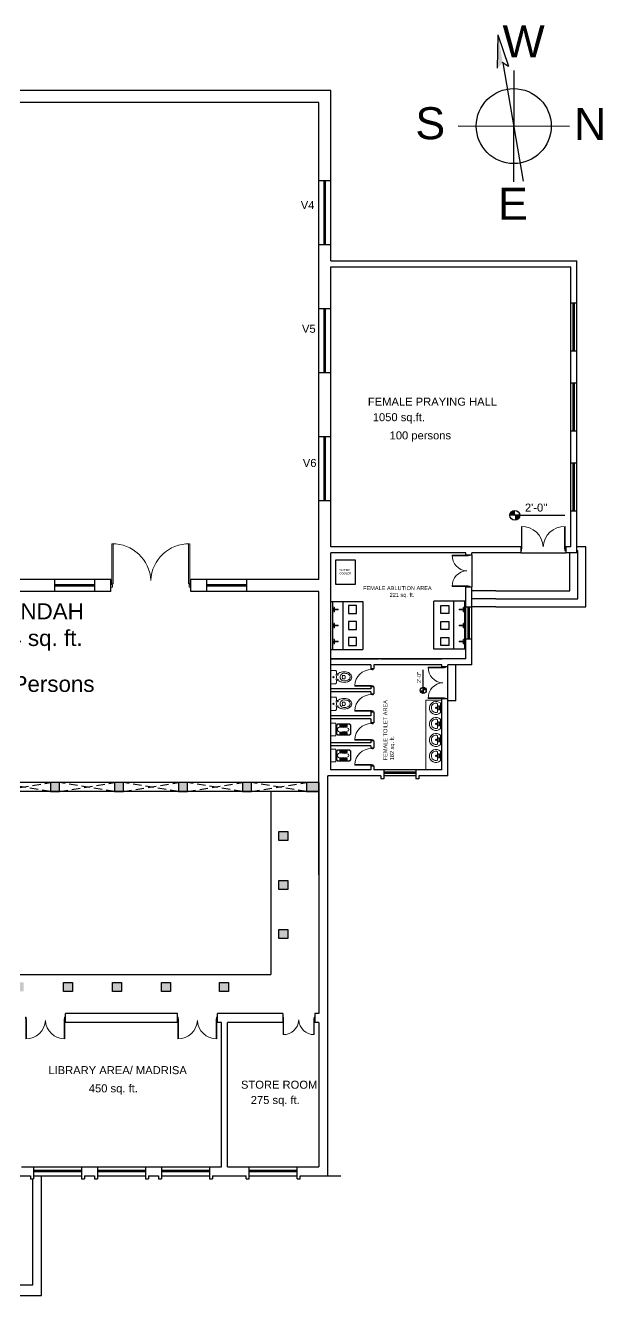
# Model space of a CAD drawing. Header units: inches. Extents: x -6210 to 141093, y -2740 to 21225.
# Drawn here: x 89063 to 89929, y 5841 to 7746 of the extents above; entities that cross this region are included whole.
import ezdxf

# ---------------------------------------------------------------- set-up
doc = ezdxf.new("R2010")
doc.units = ezdxf.units.IN
doc.header["$LTSCALE"] = 100
doc.header["$MEASUREMENT"] = 0
doc.linetypes.add('HIDDEN2', pattern=[0.1875, 0.125, -0.0625])
doc.linetypes.add('PHANTOM2', pattern=[1.25, 0.625, -0.125, 0.125, -0.125, 0.125, -0.125])
for name, color, linetype in [('1text', 6, 'Continuous'), ('A-REFR-SECT', 2, 'PHANTOM2'), ('arches', 83, 'Continuous'), ('column', 2, 'Continuous'), ('pavement', 31, 'Continuous'), ('steps', 9, 'Continuous'), ('walls', 1, 'Continuous'), ('windows', 150, 'Continuous')]:
    doc.layers.add(name, color=color, linetype=linetype)
for name, color, linetype, lineweight in [('DODTED', 2, 'HIDDEN2', 5), ('DOOR', 11, 'Continuous', 5), ('FURNITUR', 253, 'Continuous', 18), ('H', 8, 'Continuous', 5)]:
    doc.layers.add(name, color=color, linetype=linetype, lineweight=lineweight)
doc.styles.get("Standard").update_dxf_attribs({"font": 'arial.ttf', "height": 4})

# ---------------------------------------------------------------- blocks, each defined once
blk = doc.blocks.new('FDSADDFAEREWRWER')
at = {"layer": 'FURNITUR'}
for p, q in [((38131, -26483.3), (38131, -26479.5)), ((38131.1, -26479.3), (38132, -26478)), ((38139.5, -26477.9), (38132.4, -26477.9)), ((38139.7, -26497.4), (38139.7, -26478.1)), ((38122.8, -26485.2), (38118.7, -26485.2)), ((38122.8, -26490.3), (38118.7, -26490.3)), ((38129.7, -26484.3), (38128.3, -26484.3)), ((38129.7, -26491.2), (38128.3, -26491.2)), ((38129, -26485), (38129, -26483.6)), ((38129, -26491.9), (38129, -26490.5)), ((38131, -26487.7), (38131.5, -26483.7)), ((38131, -26487.7), (38131.5, -26491.7)), ((38131, -26495.9), (38131, -26492.1)), ((38131.4, -26483.6), (38131.1, -26483.4)), ((38131.3, -26491.9), (38131.1, -26492)), ((38131.1, -26496.2), (38132, -26497.4)), ((38139.5, -26497.6), (38132.4, -26497.6))]:
    blk.add_line(p, q, dxfattribs=at)
at = {"layer": 'FURNITUR', "extrusion": (0, 0, -1)}
for centre, major_axis, start_param, end_param in [((38118.4, -26491.9), (-8.51, 8.51), 0.175324, 0.503558), ((38119.6, -26496), (-11.5, 11.5), 0.503558, 0.785398), ((38119.6, -26496), (-11.5, -11.5), 2.356194, 2.638034), ((38120.8, -26491.9), (-8.51, 8.51), 1.067238, 1.389176), ((38131.5, -26479.5), (-0.314, 0.314), -0.785398, -0.165149), ((38132.4, -26478.3), (-0.314, -0.314), 1.405648, 2.356194), ((38139.5, -26478.1), (-0.157, -0.157), 2.356194, 3.926991), ((38113.9, -26487.7), (-4.02, 4.02), -0.785398, -0.250471), ((38113.9, -26487.7), (-4.02, -4.02), 0.250471, 0.785398), ((38116.6, -26489.4), (-6.28, 6.28), -0.250471, 0.175324), ((38116.6, -26486.1), (-6.28, 6.28), 4.537065, 4.96286), ((38113.9, -26487.7), (-2.45, -2.45), 0.785398, 1.320326), ((38113.9, -26487.7), (-2.45, 2.45), -1.320326, -0.785398), ((38116.6, -26489.4), (-4.71, 4.71), -0.250471, 0.175324), ((38116.6, -26486.1), (-4.71, 4.71), 4.537065, 4.96286), ((38118.4, -26483.5), (-8.51, 8.51), 4.208831, 4.537065), ((38118.4, -26491.9), (-6.94, -6.94), 1.74612, 2.074355), ((38118.4, -26483.5), (-6.94, -6.94), 5.779627, 6.107861), ((38119.6, -26479.4), (-11.5, -11.5), 5.497787, 5.779627), ((38119.6, -26496), (-9.95, -9.95), 2.074355, 2.310238), ((38119.6, -26479.4), (-9.95, 9.95), 3.972947, 4.208831), ((38123.2, -26487.7), (-3.69, -3.69), 0.295539, 1.275258), ((38118.7, -26485.4), (-0.125, -0.125), 1.275258, 2.356194), ((38118.7, -26490.1), (-0.125, 0.125), 3.926991, 5.007928), ((38119.9, -26487.7), (-4.12, 4.12), 0.626699, 4.08569), ((38119.6, -26479.4), (-11.5, 11.5), 3.645151, 3.926991), ((38114.8, -26487.7), (-5.34, -5.34), 3.582609, 4.271372), ((38120.8, -26483.5), (-8.51, -8.51), 4.894009, 5.215947), ((38131.1, -26476), (-4.89, -4.89), 5.503466, 6.019803), ((38131.1, -26499.4), (-4.89, 4.89), 0.263382, 0.779719), ((38129, -26484.3), (-0.275, 0.275), 3.926991, 7.068583), ((38129, -26491.2), (-0.275, 0.275), 3.926991, 7.068583), ((38129, -26484.3), (-0.275, 0.275), 0.785398, 3.926991), ((38129, -26491.2), (-0.275, 0.275), 0.785398, 3.926991), ((38131.2, -26483.3), (-0.125, 0.125), 4.434999, 5.497787), ((38131.2, -26492.1), (-0.125, 0.125), -0.785398, 0.415559), ((38131.5, -26495.9), (-0.314, 0.314), -1.405648, -0.785398), ((38131.3, -26491.7), (-0.125, -0.125), 3.819301, 5.127948), ((38131.3, -26483.7), (-0.125, -0.125), 2.864203, 4.034681), ((38132.4, -26497.2), (-0.314, 0.314), 3.926991, 4.877538), ((38135.7, -26487.7), (-0.627, 0.627), -0.785398, 2.356194), ((38135.7, -26487.7), (-0.627, -0.627), 3.926991, 7.068583), ((38139.5, -26497.4), (-0.157, -0.157), 3.926991, 5.497787)]:
    blk.add_ellipse(centre, major_axis=major_axis, ratio=1, start_param=start_param, end_param=end_param, dxfattribs=at)
blk = doc.blocks.new('A$C0F316CBE')
at = {"linetype": 'Continuous'}
for p, q in [((0, 16), (1.9, 17.9)), ((0, 16), (0, 2.8)), ((0, 2.8), (1.9, 0.9)), ((0.4, 15.8), (2, 17.5)), ((0.4, 15.8), (0.4, 3)), ((0.4, 3), (2, 1.3)), ((1.9, 17.9), (19.4, 17.9)), ((1.9, 0.9), (19.4, 0.9)), ((2, 17.5), (5.2, 17.5)), ((2, 1.3), (5.2, 1.3)), ((5.2, 17.9), (5.2, 14)), ((5.2, 14), (16.1, 14)), ((16.1, 13.2), (5.2, 11.8)), ((16.1, 5.6), (5.2, 7)), ((5.2, 4.8), (16.1, 4.8)), ((5.2, 4.8), (5.2, 0.9)), ((5.7, 14), (5.7, 17.1)), ((5.7, 4.8), (5.7, 1.7)), ((6.2, 14), (6.2, 17.1)), ((6.2, 4.8), (6.2, 1.7)), ((6.7, 14), (6.7, 17.1)), ((6.7, 4.8), (6.7, 1.7)), ((7.2, 14), (7.2, 17.1)), ((7.2, 4.8), (7.2, 1.7)), ((7.8, 14), (7.8, 17.1)), ((7.8, 4.8), (7.8, 1.7)), ((8.3, 14), (8.3, 17.1)), ((8.3, 4.8), (8.3, 1.7)), ((8.8, 14), (8.8, 17.1)), ((8.8, 4.8), (8.8, 1.7)), ((9.3, 14), (9.3, 17.1)), ((9.3, 4.8), (9.3, 1.7)), ((9.8, 14), (9.8, 17.1)), ((9.8, 4.8), (9.8, 1.7)), ((10.4, 14), (10.4, 17.1)), ((10.4, 4.8), (10.4, 1.7)), ((10.9, 14), (10.9, 17.1)), ((10.9, 4.8), (10.9, 1.7)), ((11.4, 14), (11.4, 17.1)), ((11.4, 4.8), (11.4, 1.7)), ((11.9, 14), (11.9, 17.1)), ((11.9, 4.8), (11.9, 1.7)), ((12.4, 14), (12.4, 17.1)), ((12.4, 4.8), (12.4, 1.7)), ((13, 14), (13, 17.1)), ((13, 4.8), (13, 1.7)), ((13.5, 14), (13.5, 17.1)), ((13.5, 4.8), (13.5, 1.7)), ((14, 14), (14, 17.1)), ((14, 4.8), (14, 1.7)), ((14.5, 14), (14.5, 17.1)), ((14.5, 4.8), (14.5, 1.7)), ((15, 14), (15, 17.1)), ((15, 4.8), (15, 1.7)), ((15.5, 14), (15.5, 17.1)), ((15.5, 4.8), (15.5, 1.7)), ((16.1, 17.9), (16.1, 14)), ((16.1, 17.5), (19.2, 17.5)), ((16.1, 4.8), (16.1, 0.9)), ((16.1, 1.3), (19.2, 1.3)), ((20.9, 15.8), (19.2, 17.5)), ((20.9, 3), (19.2, 1.3)), ((21.2, 16), (19.4, 17.9)), ((21.2, 2.8), (19.4, 0.9)), ((20.9, 15.8), (20.9, 3)), ((21.2, 16), (21.2, 2.8)), ((22.4, 9.4), (22.4, 18.8)), ((22.4, 18.8), (29.9, 18.8)), ((22.4, 9.4), (22.4, 0)), ((22.4, 0), (29.9, 0)), ((29.9, 18.8), (29.9, 0))]:
    blk.add_line(p, q, dxfattribs=at)
for centre, radius, start, end in [((5.2, 9.4), 2.44, 90, 270), ((16.1, 9.4), 3.76, 256.2366, 103.7634)]:
    blk.add_arc(centre, radius, start, end, dxfattribs=at)
blk = doc.blocks.new('A$C47FC17B3')
for p, q in [((0, 8.3), (0, 6.2)), ((0, 8.3), (6.6, 8.3)), ((0.4, 5.8), (1.6, 5.8)), ((2, 8.3), (2, 6.2)), ((2.9, 4.8), (2.9, 0.5)), ((3.8, 4.8), (3.8, 0.5)), ((4.6, 8.3), (4.6, 6.2)), ((6.2, 5.8), (5, 5.8)), ((6.6, 8.3), (6.6, 6.2))]:
    blk.add_line(p, q)
blk.add_lwpolyline([(2.3, 8.3), (4.4, 8.3), (4.4, 8.1), (2.3, 8.1)], close=True)
for centre, radius, start, end in [((0.4, 6.2), 0.386, 180, 270), ((1.6, 6.2), 0.386, 270, 0), ((-54.7, 1.9), 57.6, 2.8972, 6.1915), ((3.3, 0.5), 0.462, 180, 0), ((61.3, 1.9), 57.6, 173.8085, 177.1028), ((5, 6.2), 0.386, 180, 270), ((6.2, 6.2), 0.386, 270, 0)]:
    blk.add_arc(centre, radius, start, end)
blk = doc.blocks.new('A$C4A15109F')
at = {"layer": 'H'}
blk.add_blockref('A$C47FC17B3', (-3.3, 18.7), dxfattribs=at)
blk = doc.blocks.new('D')
at = {"layer": 'DOOR'}
for p, q in [((73476.8, 10997.4), (73476.8, 10955.3)), ((73478, 10955.3), (73478, 10997.4)), ((73557.4, 10955.3), (73557.4, 10997.4)), ((73558.5, 10997.4), (73558.5, 10955.3)), ((73475.7, 10955.4), (73476.8, 10955.4)), ((73475.7, 10952), (73475.7, 10955.4)), ((73477.4, 10952), (73475.7, 10952)), ((73476.8, 10955.4), (73476.8, 10954.2)), ((73476.8, 10955.3), (73478, 10955.3)), ((73476.8, 10954.2), (73477.4, 10954.2)), ((73477.4, 10954.2), (73477.4, 10952)), ((73558.5, 10955.3), (73557.4, 10955.3)), ((73557.9, 10954.2), (73557.9, 10952)), ((73558.5, 10954.2), (73557.9, 10954.2)), ((73557.9, 10952), (73559.7, 10952)), ((73559.7, 10955.4), (73558.5, 10955.4)), ((73558.5, 10955.4), (73558.5, 10954.2)), ((73559.7, 10952), (73559.7, 10955.4))]:
    blk.add_line(p, q, dxfattribs=at)
for centre, start, end in [((73477.4, 10957.1), 2.7057, 90.8209), ((73557.9, 10957.1), 89.1791, 177.2943)]:
    blk.add_arc(centre, 40.3, start, end, dxfattribs=at)
blk = doc.blocks.new('D1')
for points in [[(1.5, 40.9), (1.5, 1.9), (3, 1.9), (3, 40.9)], [(1.5, 0.4), (2.2, 0.4), (2.2, -1.9), (0, -1.9), (0, 1.9), (1.5, 1.9)], [(42, 1.9), (42, -1.9), (39.8, -1.9), (39.8, 0.4), (40.5, 0.4), (40.5, 1.9)]]:
    blk.add_lwpolyline(points, close=True)
blk.add_arc((1.5, 1.9), 39, 0, 88.1502)
blk = doc.blocks.new('LAV', base_point=(396, 588))
for p, q in [((396.2, 580.6), (396.2, 595.1)), ((397.6, 585), (397.6, 590.7)), ((397.6, 590.7), (399.3, 590.7)), ((399.3, 590.7), (399.3, 585)), ((400.3, 580.9), (400.3, 594)), ((396.2, 580.6), (396.2, 580.6)), ((399.3, 585), (397.6, 585)), ((400.3, 580.9), (400.3, 580.9))]:
    blk.add_line(p, q)
for centre, radius, start, end in [((402.6, 587.4), 10, 6.3511, 130.1512), ((403.4, 588.7), 6.06, 355.5607, 119.9347), ((403, 587.4), 9.62, 225.0409, 4.876), ((402.9, 587.3), 6.63, 247.3713, 10.7334)]:
    blk.add_arc(centre, radius, start, end)
blk = doc.blocks.new('A$C56213ABD')
for points in [[(11.2, 10.1), (8.6, 10.1)], [(9.9, 11.4), (9.9, 8.7)]]:
    blk.add_lwpolyline(points)
for radius in [0.938, 0.75]:
    blk.add_circle((9.9, 10.1), radius)
at = {"rotation": 270}
blk.add_blockref('LAV', (10.1, 16.5), dxfattribs=at)

msp = doc.modelspace()

# ---------------------------------------------------------------- hatches: boundary and pattern name
at = {"layer": '1text'}
h = msp.add_hatch(color=256, dxfattribs=at)
h.dxf.hatch_style = 1
h.paths.add_polyline_path([(89797.47331, 7018.61748, 0.4142135624), (89790.09008, 7011.23424), (89797.47331, 7011.23424)])
h.paths.add_polyline_path([(89804.85655, 7011.23424), (89797.47331, 7011.23424), (89797.47331, 7003.85101, 0.4142135624)])
h = msp.add_hatch(color=256, dxfattribs=at)
h.dxf.hatch_style = 1
h.paths.add_polyline_path([(89655.59565, 6748.7422, 0.4142135624), (89660.12135, 6744.21651), (89660.12135, 6748.7422)])
h.paths.add_polyline_path([(89660.12135, 6753.2679), (89660.12135, 6748.7422), (89664.64705, 6748.7422, 0.4142135624)])
at = {"layer": 'column'}
h = msp.add_hatch(color=256, dxfattribs=at)
h.dxf.hatch_style = 1
h.paths.add_polyline_path([(88250.27095, 6610.58138), (88231.32052, 6610.58138), (88231.32052, 6597.08138), (88250.27095, 6597.08138)])
h.paths.add_polyline_path([(88346.27095, 6610.58138), (88332.78303, 6610.58138), (88332.78303, 6597.08138), (88346.27095, 6597.08138)])
h.paths.add_polyline_path([(88442.27095, 6610.58138), (88428.78303, 6610.58138), (88428.78303, 6597.08138), (88442.27095, 6597.08138)])
h.paths.add_polyline_path([(88538.27095, 6610.58138), (88524.78303, 6610.58138), (88524.78303, 6597.08138), (88538.27095, 6597.08138)])
h.paths.add_polyline_path([(88634.27095, 6610.58138), (88620.78303, 6610.58138), (88620.78303, 6597.08138), (88634.27095, 6597.08138)])
h.paths.add_polyline_path([(88730.27095, 6610.58138), (88716.78303, 6610.58138), (88716.78303, 6597.08138), (88730.27095, 6597.08138)])
h.paths.add_polyline_path([(88826.27095, 6610.58138), (88812.78303, 6610.58138), (88812.78303, 6597.08138), (88826.27095, 6597.08138)])
h.paths.add_polyline_path([(88922.27095, 6610.58138), (88908.78303, 6610.58138), (88908.78303, 6597.08138), (88922.27095, 6597.08138)])
h.paths.add_polyline_path([(89018.27095, 6610.58138), (89004.78303, 6610.58138), (89004.78303, 6597.08138), (89018.27095, 6597.08138)])
h.paths.add_polyline_path([(89114.27095, 6610.58138), (89100.78303, 6610.58138), (89100.78303, 6597.08138), (89114.27095, 6597.08138)])
h.paths.add_polyline_path([(89210.27095, 6610.58138), (89196.78303, 6610.58138), (89196.78303, 6597.08138), (89210.27095, 6597.08138)])
h.paths.add_polyline_path([(89306.27095, 6610.58138), (89292.78303, 6610.58138), (89292.78303, 6597.08138), (89306.27095, 6597.08138)])
h.paths.add_polyline_path([(89402.27095, 6610.58138), (89388.78303, 6610.58138), (89388.78303, 6597.08138), (89402.27095, 6597.08138)])
h.paths.add_polyline_path([(89503.32052, 6610.58138), (89484.78303, 6610.58138), (89484.78303, 6597.08138), (89503.32052, 6597.08138)])
h = msp.add_hatch(color=256, dxfattribs=at)
h.dxf.hatch_style = 1
h.paths.add_polyline_path([(88291.32052, 6537.08138), (88277.8326, 6537.08138), (88277.8326, 6523.58138), (88291.32052, 6523.58138)])
h.paths.add_polyline_path([(88291.32052, 6463.58138), (88277.8326, 6463.58138), (88277.8326, 6450.08138), (88291.32052, 6450.08138)])
h.paths.add_polyline_path([(88291.32052, 6390.08138), (88277.8326, 6390.08138), (88277.8326, 6376.58138), (88291.32052, 6376.58138)])
h.paths.add_polyline_path([(88351.32052, 6310.58138), (88337.8326, 6310.58138), (88337.8326, 6297.08138), (88351.32052, 6297.08138)])
h.paths.add_polyline_path([(88486.29636, 6310.58138), (88472.80844, 6310.58138), (88472.80844, 6297.08138), (88486.29636, 6297.08138)])
h.paths.add_polyline_path([(88559.78427, 6310.58138), (88546.29636, 6310.58138), (88546.29636, 6297.08138), (88559.78427, 6297.08138)])
h.paths.add_polyline_path([(88633.27219, 6310.58138), (88619.78427, 6310.58138), (88619.78427, 6297.08138), (88633.27219, 6297.08138)])
h.paths.add_polyline_path([(88706.76011, 6310.58138), (88693.27219, 6310.58138), (88693.27219, 6297.08138), (88706.76011, 6297.08138)])
h.paths.add_polyline_path([(89060.4329, 6310.58138), (89046.94498, 6310.58138), (89046.94498, 6297.08138), (89060.4329, 6297.08138)])
h.paths.add_polyline_path([(89133.92082, 6310.58138), (89120.4329, 6310.58138), (89120.4329, 6297.08138), (89133.92082, 6297.08138)])
h.paths.add_polyline_path([(89207.40874, 6310.58138), (89193.92082, 6310.58138), (89193.92082, 6297.08138), (89207.40874, 6297.08138)])
h.paths.add_polyline_path([(89280.89666, 6310.58138), (89267.40874, 6310.58138), (89267.40874, 6297.08138), (89280.89666, 6297.08138)])
h.paths.add_polyline_path([(89367.8725, 6310.58138), (89354.38458, 6310.58138), (89354.38458, 6297.08138), (89367.8725, 6297.08138)])
h.paths.add_polyline_path([(89456.80844, 6390.08138), (89443.32052, 6390.08138), (89443.32052, 6376.58138), (89456.80844, 6376.58138)])
h.paths.add_polyline_path([(89456.80844, 6463.58138), (89443.32052, 6463.58138), (89443.32052, 6450.08138), (89456.80844, 6450.08138)])
h.paths.add_polyline_path([(89456.80844, 6537.08138), (89443.32052, 6537.08138), (89443.32052, 6523.58138), (89456.80844, 6523.58138)])

# ---------------------------------------------------------------- linework, layer by layer
at = {"layer": '1text'}
for p, q in [((89804.85655, 7011.23424), (89790.09008, 7011.23424)), ((89797.47331, 7011.23424), (89872.4147, 7011.23424)), ((89660.12135, 6748.7422), (89660.12135, 6779.47044)), ((89660.12135, 6753.2679), (89660.12135, 6744.21651))]:
    msp.add_line(p, q, dxfattribs=at)
for centre, radius in [((89797.47331, 7011.23424), 7.38324), ((89660.12135, 6748.7422), 4.5257)]:
    msp.add_circle(centre, radius, dxfattribs=at)
at = {"layer": 'A-REFR-SECT', "linetype": 'ByBlock'}
for p, q in [((89772.09694, 7732.08301), (89771.14273, 7682.0224)), ((89772.09694, 7732.08301), (89788.20001, 7684.67345)), ((89778.53521, 7690.65819), (89788.20001, 7684.67345)), ((89779.37326, 7690.13924), (89810.16454, 7512.64529)), ((89796.10546, 7678.62483), (89795.64322, 7511.41528)), ((89712.26956, 7595.25118), (89879.47911, 7594.78893))]:
    msp.add_line(p, q, dxfattribs=at)
msp.add_circle((89795.87434, 7595.02005), 56.205, dxfattribs=at)
msp.add_solid([(89779.37326, 7690.13924), (89772.09694, 7732.08301), (89771.14273, 7682.0224)], dxfattribs=at)
at = {"layer": 'arches', "linetype": 'HIDDEN2'}
for p, q in [((89018.27095, 6597.08138), (89100.78303, 6610.58138)), ((89100.78303, 6597.08138), (89018.27095, 6610.58138)), ((89114.27095, 6597.08138), (89196.78303, 6610.58138)), ((89196.78303, 6597.08138), (89114.27095, 6610.58138)), ((89210.27095, 6597.08138), (89292.78303, 6610.58138)), ((89292.78303, 6597.08138), (89210.27095, 6610.58138)), ((89306.27095, 6597.08138), (89388.78303, 6610.58138)), ((89388.78303, 6597.08138), (89306.27095, 6610.58138)), ((89402.27095, 6597.08138), (89484.78303, 6610.58138)), ((89484.78303, 6597.08138), (89402.27095, 6610.58138))]:
    msp.add_line(p, q, dxfattribs=at)
at = {"layer": 'arches'}
msp.add_line((89516.82052, 6020.77789), (89536.60912, 6020.77789), dxfattribs=at)
at = {"layer": 'column'}
for points in [[(89100.78303, 6597.08138), (89114.27095, 6597.08138), (89114.27095, 6610.58138), (89100.78303, 6610.58138)], [(89196.78303, 6597.08138), (89210.27095, 6597.08138), (89210.27095, 6610.58138), (89196.78303, 6610.58138)], [(89292.78303, 6597.08138), (89306.27095, 6597.08138), (89306.27095, 6610.58138), (89292.78303, 6610.58138)], [(89388.78303, 6597.08138), (89402.27095, 6597.08138), (89402.27095, 6610.58138), (89388.78303, 6610.58138)], [(89484.78303, 6597.08138), (89503.32052, 6597.08138), (89503.32052, 6610.58138), (89484.78303, 6610.58138)], [(89456.80844, 6523.58138), (89443.32052, 6523.58138), (89443.32052, 6537.08138), (89456.80844, 6537.08138)], [(89456.80844, 6450.08138), (89443.32052, 6450.08138), (89443.32052, 6463.58138), (89456.80844, 6463.58138)], [(89456.80844, 6376.58138), (89443.32052, 6376.58138), (89443.32052, 6390.08138), (89456.80844, 6390.08138)], [(89133.92082, 6297.08138), (89120.4329, 6297.08138), (89120.4329, 6310.58138), (89133.92082, 6310.58138)], [(89207.40874, 6297.08138), (89193.92082, 6297.08138), (89193.92082, 6310.58138), (89207.40874, 6310.58138)], [(89280.89666, 6297.08138), (89267.40874, 6297.08138), (89267.40874, 6310.58138), (89280.89666, 6310.58138)], [(89367.8725, 6297.08138), (89354.38458, 6297.08138), (89354.38458, 6310.58138), (89367.8725, 6310.58138)]]:
    msp.add_lwpolyline(points, close=True, dxfattribs=at)
at = {"layer": 'FURNITUR'}
for p, q in [((89687.82052, 6733.99963), (89663.82052, 6733.99963)), ((89663.82052, 6733.99963), (89663.82052, 6629.53523)), ((89663.82052, 6629.53523), (89687.82052, 6629.53523))]:
    msp.add_line(p, q, dxfattribs=at)
at = {"layer": 'steps'}
for p, q in [((89806.32052, 6955.03523), (89873.82052, 6955.03523)), ((89879.82052, 6898.03523), (89879.82052, 6955.03523)), ((89903.82052, 6964.03523), (89890.32052, 6964.03523)), ((89891.82052, 6958.03523), (89890.32052, 6958.03523)), ((89891.82052, 6886.03523), (89891.82052, 6958.03523)), ((89903.82052, 6874.03523), (89903.82052, 6964.03523)), ((89732.82052, 6952.03523), (89732.82052, 6904.03523)), ((89768.82052, 6898.03523), (89732.82052, 6898.03523)), ((89768.82052, 6898.03523), (89879.82052, 6898.03523)), ((89768.82052, 6886.03523), (89732.82052, 6886.03523)), ((89768.82052, 6886.03523), (89891.82052, 6886.03523)), ((89768.82052, 6874.03523), (89732.82052, 6874.03523)), ((89768.82052, 6874.03523), (89903.82052, 6874.03523)), ((89696.82052, 6736.03523), (89696.82052, 6784.03523)), ((89708.82052, 6733.03523), (89708.82052, 6787.03523)), ((89708.82052, 6733.03523), (89696.82052, 6733.03523)), ((89087.42863, 5840.92789), (89087.42863, 6020.77789)), ((89074.34863, 5857.27789), (89074.34863, 6016.27789)), ((88695.02863, 5857.27789), (89074.34863, 5857.27789)), ((88681.94863, 5840.92789), (89087.42863, 5840.92789))]:
    msp.add_line(p, q, dxfattribs=at)
msp.add_lwpolyline([(89528.44935, 6943.73864), (89528.44935, 6907.73864), (89558.44935, 6907.73864), (89558.44935, 6943.73864)], close=True, dxfattribs=at)
at = {"layer": 'walls', "color": 1}
for p, q in [((89521.32052, 7648.58138), (88930.32052, 7648.58138)), ((89521.32052, 7393.03523), (89521.32052, 7648.58138)), ((89503.32052, 7630.58138), (88931.03919, 7630.58138)), ((89503.32052, 6915.08138), (89503.32052, 7630.58138)), ((89521.32052, 7393.03523), (89890.32052, 7393.03523)), ((89890.32052, 6955.03523), (89890.32052, 7393.03523)), ((89521.32052, 6964.03523), (89521.32052, 7384.03523)), ((89521.32052, 7384.03523), (89881.32052, 7384.03523)), ((89881.32052, 6964.03523), (89881.32052, 7384.03523)), ((89806.32052, 6964.03523), (89521.32052, 6964.03523)), ((89723.82052, 6964.03523), (89521.32052, 6964.03523)), ((89521.32052, 6629.53523), (89521.32052, 6955.03523)), ((89723.82052, 6955.03523), (89521.32052, 6955.03523)), ((89723.82052, 6952.03523), (89723.82052, 6955.03523)), ((89806.32052, 6955.03523), (89732.82052, 6955.03523)), ((89732.82052, 6952.03523), (89732.82052, 6955.03523)), ((89806.32052, 6964.03523), (89806.32052, 6955.03523)), ((89881.32052, 6964.03523), (89873.82052, 6964.03523)), ((89873.82052, 6964.03523), (89873.82052, 6955.03523)), ((89890.32052, 6955.03523), (89873.82052, 6955.03523)), ((89723.82052, 6952.03523), (89732.82052, 6952.03523)), ((89191.32052, 6915.08138), (88927.32052, 6915.08138)), ((89191.32052, 6897.08138), (88927.32052, 6897.08138)), ((89107.32052, 6897.08138), (89107.32052, 6915.08138)), ((89167.32052, 6897.08138), (89167.32052, 6915.08138)), ((89191.32052, 6897.08138), (89191.32052, 6915.08138)), ((89503.32052, 6915.08138), (89311.32052, 6915.08138)), ((89311.32052, 6897.08138), (89311.32052, 6915.08138)), ((89503.32052, 6897.08138), (89311.32052, 6897.08138)), ((89335.32052, 6897.08138), (89335.32052, 6915.08138)), ((89395.32052, 6897.08138), (89395.32052, 6915.08138)), ((89503.32052, 6616.03523), (89503.32052, 6897.08138)), ((89723.82052, 6796.03523), (89723.82052, 6904.03523)), ((89723.82052, 6904.03523), (89732.82052, 6904.03523)), ((89732.82052, 6787.03523), (89732.82052, 6904.03523)), ((89521.32052, 6881.92676), (89569.32052, 6881.92676)), ((89524.32052, 6809.92676), (89524.32052, 6881.92676)), ((89539.32052, 6881.92676), (89539.32052, 6857.92676)), ((89569.32052, 6881.92676), (89569.32052, 6857.92676)), ((89723.82052, 6882.46534), (89675.82052, 6882.46534)), ((89675.82052, 6858.46534), (89675.82052, 6882.46534)), ((89723.82052, 6882.46534), (89675.82052, 6882.46534)), ((89705.82052, 6810.46534), (89705.82052, 6882.46534)), ((89722.32052, 6809.92676), (89722.32052, 6881.92676)), ((89675.82052, 6834.46534), (89675.82052, 6858.46534)), ((89723.82052, 6874.03523), (89732.82052, 6874.03523)), ((89539.32052, 6857.92676), (89539.32052, 6833.92676)), ((89569.32052, 6857.92676), (89569.32052, 6833.92676)), ((89539.32052, 6833.92676), (89539.32052, 6809.92676)), ((89569.32052, 6833.92676), (89569.32052, 6809.92676)), ((89675.82052, 6810.46534), (89675.82052, 6834.46534)), ((89723.82052, 6826.03523), (89732.82052, 6826.03523)), ((89521.32052, 6809.92676), (89569.32052, 6809.92676)), ((89521.32052, 6809.92676), (89569.32052, 6809.92676)), ((89723.82052, 6810.46534), (89675.82052, 6810.46534)), ((89593.32052, 6796.03523), (89521.32052, 6796.03523)), ((89521.32052, 6796.03523), (89593.32052, 6796.03523)), ((89687.82052, 6796.03523), (89521.32052, 6796.03523)), ((89593.32052, 6796.03523), (89521.32052, 6796.03523)), ((89581.32052, 6787.03523), (89521.32052, 6787.03523)), ((89581.32052, 6787.03523), (89581.32052, 6781.03523)), ((89687.82052, 6787.03523), (89585.82052, 6787.03523)), ((89593.32052, 6787.03523), (89585.82052, 6787.03523)), ((89585.82052, 6787.03523), (89585.82052, 6781.03523)), ((89723.82052, 6796.03523), (89596.11084, 6796.03523)), ((89596.11084, 6796.03523), (89687.82052, 6796.03523)), ((89687.82052, 6784.03523), (89687.82052, 6787.03523)), ((89696.82052, 6784.03523), (89687.82052, 6784.03523)), ((89732.82052, 6787.03523), (89696.82052, 6787.03523)), ((89696.82052, 6784.03523), (89696.82052, 6787.03523)), ((89585.82052, 6781.03523), (89581.32052, 6781.03523)), ((89581.32052, 6751.03523), (89521.32052, 6751.03523)), ((89581.32052, 6746.53523), (89521.32052, 6746.53523)), ((89585.82052, 6754.03523), (89581.32052, 6754.03523)), ((89581.32052, 6754.03523), (89581.32052, 6751.03523)), ((89581.32052, 6746.53523), (89581.32052, 6743.53523)), ((89585.82052, 6754.03523), (89585.82052, 6743.53523)), ((89581.32052, 6743.53523), (89585.82052, 6743.53523)), ((89687.82052, 6629.53523), (89687.82052, 6736.03523)), ((89696.82052, 6736.03523), (89687.82052, 6736.03523)), ((89696.82052, 6620.53523), (89696.82052, 6736.03523)), ((89581.32052, 6710.53523), (89521.32052, 6710.53523)), ((89581.32052, 6706.03523), (89521.32052, 6706.03523)), ((89581.32052, 6716.53523), (89581.32052, 6710.53523)), ((89581.32052, 6716.53523), (89581.32052, 6710.53523)), ((89581.32052, 6716.53523), (89585.82052, 6716.53523)), ((89581.32052, 6706.03523), (89581.32052, 6700.03523)), ((89585.82052, 6716.53523), (89585.82052, 6700.03523)), ((89585.82052, 6716.53523), (89585.82052, 6710.53523)), ((89585.82052, 6700.03523), (89581.32052, 6700.03523)), ((89581.32052, 6670.03523), (89521.32052, 6670.03523)), ((89585.82052, 6673.03523), (89581.32052, 6673.03523)), ((89581.32052, 6673.03523), (89581.32052, 6670.03523)), ((89585.82052, 6673.03523), (89585.82052, 6662.53523)), ((89581.32052, 6665.53523), (89521.32052, 6665.53523)), ((89581.32052, 6665.53523), (89581.32052, 6662.53523)), ((89581.32052, 6662.53523), (89585.82052, 6662.53523)), ((89581.32052, 6635.53523), (89581.32052, 6629.53523)), ((89581.32052, 6635.53523), (89585.82052, 6635.53523)), ((89585.82052, 6635.53523), (89585.82052, 6629.53523)), ((89503.32052, 6580.03523), (89503.32052, 6616.03523)), ((89516.82052, 6020.77789), (89516.82052, 6620.53523)), ((89596.32052, 6620.53523), (89516.82052, 6620.53523)), ((89581.32052, 6629.53523), (89521.32052, 6629.53523)), ((89687.82052, 6629.53523), (89585.82052, 6629.53523)), ((89596.32052, 6620.53523), (89596.32052, 6616.03523)), ((89600.82052, 6616.03523), (89596.32052, 6616.03523)), ((89600.82052, 6629.53523), (89600.82052, 6616.03523)), ((89648.82052, 6620.53523), (89600.82052, 6620.53523)), ((89648.82052, 6629.53523), (89648.82052, 6616.03523)), ((89653.32052, 6616.03523), (89648.82052, 6616.03523)), ((89696.82052, 6620.53523), (89653.32052, 6620.53523)), ((89653.32052, 6620.53523), (89653.32052, 6616.03523)), ((89503.32052, 6610.58138), (88231.32052, 6610.58138)), ((89503.32052, 6597.08138), (88231.32052, 6597.08138)), ((89503.32052, 6610.58138), (89503.32052, 6264.08138)), ((89503.32052, 6544.03523), (89503.32052, 6580.03523)), ((89503.32052, 6508.03523), (89503.32052, 6544.03523)), ((89503.32052, 6472.03523), (89503.32052, 6508.03523)), ((89291.18863, 6264.08138), (89123.18863, 6264.08138)), ((89291.18863, 6250.58138), (89123.18863, 6250.58138)), ((89449.32052, 6264.08138), (89351.18863, 6264.08138)), ((89357.18863, 6250.58138), (89351.18863, 6250.58138)), ((89449.32052, 6250.58138), (89366.18863, 6250.58138)), ((89449.32052, 6264.08138), (89449.32052, 6250.58138)), ((89503.32052, 6264.08138), (89497.32052, 6264.08138)), ((89497.32052, 6264.08138), (89497.32052, 6250.58138)), ((89503.32052, 6250.58138), (89497.32052, 6250.58138)), ((89503.32052, 6250.58138), (89503.32052, 6034.27789)), ((89048.18863, 6020.77789), (89070.68863, 6020.77789)), ((89057.18863, 6034.27789), (89357.18863, 6034.27789)), ((89075.18863, 6020.77789), (89147.18863, 6020.77789)), ((89151.68863, 6020.77789), (89166.68863, 6020.77789)), ((89171.18863, 6020.77789), (89243.18863, 6020.77789)), ((89247.68863, 6020.77789), (89262.68863, 6020.77789)), ((89267.18863, 6020.77789), (89339.18863, 6020.77789)), ((89343.68863, 6020.77789), (89394.25457, 6020.77789)), ((89366.18863, 6034.27789), (89503.32052, 6034.27789)), ((89394.25457, 6016.27789), (89394.25457, 6020.77789)), ((89398.75457, 6016.27789), (89398.75457, 6034.27789)), ((89398.75457, 6020.77789), (89470.75457, 6020.77789)), ((89470.75457, 6016.27789), (89470.75457, 6034.27789)), ((89475.25457, 6020.77789), (89516.82052, 6020.77789)), ((89475.25457, 6016.27789), (89475.25457, 6020.77789)), ((89070.68863, 6016.27789), (89075.18863, 6016.27789)), ((89147.18863, 6016.27789), (89151.68863, 6016.27789)), ((89166.68863, 6016.27789), (89171.18863, 6016.27789)), ((89243.18863, 6016.27789), (89247.68863, 6016.27789)), ((89262.68863, 6016.27789), (89267.18863, 6016.27789)), ((89339.18863, 6016.27789), (89343.68863, 6016.27789)), ((89394.25457, 6016.27789), (89398.75457, 6016.27789)), ((89470.75457, 6016.27789), (89475.25457, 6016.27789))]:
    msp.add_line(p, q, dxfattribs=at)
at = {"layer": 'walls'}
for p, q in [((89521.22917, 7512.83138), (89503.22917, 7512.83138)), ((89521.22917, 7416.83138), (89503.22917, 7416.83138)), ((89521.22917, 7320.83138), (89503.22917, 7320.83138)), ((89881.32052, 7330.03523), (89890.32052, 7330.03523)), ((89881.32052, 7258.03523), (89890.32052, 7258.03523)), ((89521.22917, 7224.83138), (89503.22917, 7224.83138)), ((89881.32052, 7210.03523), (89890.32052, 7210.03523)), ((89521.22917, 7128.83138), (89503.22917, 7128.83138)), ((89881.32052, 7138.03523), (89890.32052, 7138.03523)), ((89881.32052, 7090.03523), (89890.32052, 7090.03523)), ((89521.22917, 7032.83138), (89503.22917, 7032.83138)), ((89881.32052, 7018.03523), (89890.32052, 7018.03523)), ((89123.18863, 6250.58138), (89123.18863, 6264.08138)), ((89291.18863, 6250.58138), (89291.18863, 6264.08138)), ((89351.18863, 6250.58138), (89351.18863, 6264.08138)), ((89357.18863, 6034.27789), (89357.18863, 6250.58138)), ((89366.18863, 6034.27789), (89366.18863, 6250.58138)), ((89070.68863, 6020.77789), (89070.68863, 6016.27789)), ((89075.18863, 6034.27789), (89075.18863, 6016.27789)), ((89147.18863, 6034.27789), (89147.18863, 6016.27789)), ((89151.68863, 6020.77789), (89151.68863, 6016.27789)), ((89166.68863, 6020.77789), (89166.68863, 6016.27789)), ((89171.18863, 6034.27789), (89171.18863, 6016.27789)), ((89243.18863, 6034.27789), (89243.18863, 6016.27789)), ((89247.68863, 6020.77789), (89247.68863, 6016.27789)), ((89262.68863, 6020.77789), (89262.68863, 6016.27789)), ((89267.18863, 6034.27789), (89267.18863, 6016.27789)), ((89339.18863, 6034.27789), (89339.18863, 6016.27789)), ((89343.68863, 6020.77789), (89343.68863, 6016.27789))]:
    msp.add_line(p, q, dxfattribs=at)
at = {"layer": 'walls', "color": 5}
for p in [(89431.32052, 6597.08138), (88303.32052, 6322.58138)]:
    msp.add_line(p, (89431.32052, 6322.58138), dxfattribs=at)
at = {"layer": 'walls'}
for points in [[(89548.09151, 6863.92676), (89560.09151, 6863.92676), (89560.09151, 6875.92676), (89548.09151, 6875.92676)], [(89698.54953, 6863.92676), (89686.54953, 6863.92676), (89686.54953, 6875.92676), (89698.54953, 6875.92676)], [(89548.09151, 6839.92676), (89560.09151, 6839.92676), (89560.09151, 6851.92676), (89548.09151, 6851.92676)], [(89698.54953, 6839.92676), (89686.54953, 6839.92676), (89686.54953, 6851.92676), (89698.54953, 6851.92676)], [(89548.09151, 6815.92676), (89560.09151, 6815.92676), (89560.09151, 6827.92676), (89548.09151, 6827.92676)], [(89698.54953, 6815.92676), (89686.54953, 6815.92676), (89686.54953, 6827.92676), (89698.54953, 6827.92676)]]:
    msp.add_lwpolyline(points, close=True, dxfattribs=at)
at = {"layer": 'windows'}
for p, q in [((89511.22917, 7416.83138), (89511.22917, 7512.83138)), ((89512.22917, 7416.83138), (89512.22917, 7512.83138)), ((89513.22917, 7416.83138), (89513.22917, 7512.83138)), ((89511.22917, 7224.83138), (89511.22917, 7320.83138)), ((89512.22917, 7224.83138), (89512.22917, 7320.83138)), ((89513.22917, 7224.83138), (89513.22917, 7320.83138)), ((89884.82052, 7258.03523), (89884.82052, 7330.03523)), ((89885.82052, 7258.03523), (89885.82052, 7330.03523)), ((89886.82052, 7258.03523), (89886.82052, 7330.03523)), ((89884.82052, 7138.03523), (89884.82052, 7210.03523)), ((89885.82052, 7138.03523), (89885.82052, 7210.03523)), ((89886.82052, 7138.03523), (89886.82052, 7210.03523)), ((89511.22917, 7032.83138), (89511.22917, 7128.83138)), ((89512.22917, 7032.83138), (89512.22917, 7128.83138)), ((89513.22917, 7032.83138), (89513.22917, 7128.83138)), ((89884.82052, 7018.03523), (89884.82052, 7090.03523)), ((89885.82052, 7018.03523), (89885.82052, 7090.03523)), ((89886.82052, 7018.03523), (89886.82052, 7090.03523)), ((89167.32052, 6907.08138), (89107.32052, 6907.08138)), ((89167.32052, 6906.08138), (89107.32052, 6906.08138)), ((89167.32052, 6905.08138), (89107.32052, 6905.08138)), ((89395.32052, 6907.08138), (89335.32052, 6907.08138)), ((89395.32052, 6906.08138), (89335.32052, 6906.08138)), ((89395.32052, 6905.08138), (89335.32052, 6905.08138)), ((89727.32052, 6826.03523), (89727.32052, 6874.03523)), ((89728.32052, 6826.03523), (89728.32052, 6874.03523)), ((89729.32052, 6826.03523), (89729.32052, 6874.03523)), ((89648.82052, 6626.03523), (89600.82052, 6626.03523)), ((89648.82052, 6625.03523), (89600.82052, 6625.03523)), ((89648.82052, 6624.03523), (89600.82052, 6624.03523)), ((89147.18863, 6028.52789), (89075.18863, 6028.52789)), ((89147.18863, 6027.52789), (89075.18863, 6027.52789)), ((89147.18863, 6026.52789), (89075.18863, 6026.52789)), ((89243.18863, 6028.52789), (89171.18863, 6028.52789)), ((89243.18863, 6027.52789), (89171.18863, 6027.52789)), ((89243.18863, 6026.52789), (89171.18863, 6026.52789)), ((89339.18863, 6028.52789), (89267.18863, 6028.52789)), ((89339.18863, 6027.52789), (89267.18863, 6027.52789)), ((89339.18863, 6026.52789), (89267.18863, 6026.52789)), ((89470.75457, 6028.52789), (89398.75457, 6028.52789)), ((89470.75457, 6027.52789), (89398.75457, 6027.52789)), ((89470.75457, 6026.52789), (89398.75457, 6026.52789))]:
    msp.add_line(p, q, dxfattribs=at)

# ---------------------------------------------------------------- block references
at = {"layer": 'DODTED', "xscale": -1, "rotation": 90.00000000000087}
for p in [(89551.32052, 6869.92676), (89551.32052, 6845.92676), (89551.32052, 6821.92676)]:
    msp.add_blockref('A$C4A15109F', p, dxfattribs=at)
at = {"layer": 'DODTED', "rotation": 270.000000000001}
for p in [(89695.32052, 6869.92676), (89695.32052, 6845.92676), (89695.32052, 6821.92676)]:
    msp.add_blockref('A$C4A15109F', p, dxfattribs=at)
at = {"layer": 'DOOR', "xscale": 1.428570609014755, "yscale": 1.428570609014755, "zscale": 1.428570609014755}
msp.add_blockref('D', (-15773.86321, -8742.01136), dxfattribs=at)
at = {"layer": 'DOOR', "extrusion": (1e-16, 1.77465e-30, -1), "xscale": -0.6428571428571358, "yscale": 0.6428571428571361, "zscale": 0.6428571428571361, "rotation": 269.999999999999}
for p in [(-89583.57052, 6754.03523), (-89583.57052, 6716.53523), (-89583.57052, 6673.03523), (-89583.57052, 6635.53523)]:
    msp.add_blockref('D1', p, dxfattribs=at)
at = {"layer": 'FURNITUR', "xscale": -1}
for p in [(127660.99761, 33256.28406), (127660.99761, 33216.28331)]:
    msp.add_blockref('FDSADDFAEREWRWER', p, dxfattribs=at)
at = {"layer": 'FURNITUR', "xscale": -1, "rotation": 270.000000000001}
for p in [(89669.43697, 6712.59295), (89669.43697, 6688.59295), (89669.43697, 6664.59295), (89669.43697, 6640.59295)]:
    msp.add_blockref('A$C56213ABD', p, dxfattribs=at)
at = {"layer": 'FURNITUR', "rotation": 180.000000000001}
for p in [(89551.18798, 6699.28269), (89551.18798, 6660.44404)]:
    msp.add_blockref('A$C0F316CBE', p, dxfattribs=at)
at = {"layer": 'walls', "xscale": 0.8035714285551383, "yscale": 0.8035714285551383, "zscale": 0.8035714285551383}
msp.add_blockref('D', (30763.3708, -1842.52156), dxfattribs=at)
at = {"layer": 'walls'}
for p, xscale, yscale, zscale, rotation in [((95987.5619, 48938.13278), -0.5714285710502828, 0.5714285710502829, 0.5714285710502829, 90.00000000000087), ((95951.5612, 48770.13278), -0.5714285710502828, 0.5714285710502829, 0.5714285710502829, 90.00000000000087), ((36580.60042, 14081.37647), -0.714285255278358, 0.7142852552783578, 0.7142852552783578, 180), ((36808.60042, 14081.37647), -0.714285255278358, 0.7142852552783578, 0.7142852552783578, 180), ((47463.28366, 12516.56228), -0.5714277454903107, 0.5714277454903107, 0.571427745490311, 180)]:
    msp.add_blockref('D', p, dxfattribs=dict(at, xscale=xscale, yscale=yscale, zscale=zscale, rotation=rotation))

# ---------------------------------------------------------------- texts
at = {"layer": '1text', "attachment_point": 1}
for s, width, insert, char_height in [('V4', 39.400908, (89476.30872, 7482.54978), 12), ('V5', 39.400908, (89478.12729, 7297.03626), 12), ('FEMALE PRAYING HALL', 408.0624556, (89577.01611, 7187.67405), 12), ('1050 sq.ft.', 408.0624556, (89584.32664, 7164.40122), 12), ('100 persons', 408.0624556, (89609.57279, 7137.12181), 12), ('V6', 39.400908, (89479.39092, 7095.76622), 12), ("2'-0''", 12, (89812.65297, 7028.81892), 12), ('WATER\\PCOOLER', 39.400908, (89534.38164, 6930.69646), 3), ('FEMALE ABLUTION AREA', 210.1224263, (89569.82784, 6905.01689), 6), ('        VERANDAH\\P          2544 sq. ft.', 408.0624556, (88889.9313, 6879.26483), 24), ('221 sq. ft.', 43.1149217, (89609.66758, 6894.9084), 6), ('265 Persons', 633.2477315, (88978.6909, 6770.40714), 24), ('LIBRARY AREA/ MADRISA', 408.0624556, (89097.6444, 6185.06553), 12), ('450 sq. ft.', 217.5008772, (89158.31158, 6157.74875), 12), ('STORE ROOM', 408.0624556, (89386.61873, 6163.23827), 12), ('275 sq. ft.', 217.5008772, (89401.25982, 6140.27682), 12)]:
    msp.add_mtext_dynamic_manual_height_columns(s, width=width, gutter_width=240, heights=[0], dxfattribs=dict(at, insert=insert, char_height=char_height))
at = {"layer": '1text', "char_height": 6, "attachment_point": 1, "rotation": 90}
for s, width, insert in [("2'-0''", 12, (89650.68878, 6759.6801)), ('FEMALE TOILET AREA\\P182 sq. ft.', 408.0624556, (89600.11084, 6643.76998))]:
    msp.add_mtext_dynamic_manual_height_columns(s, width=width, gutter_width=240, heights=[0], dxfattribs=dict(at, insert=insert))
at = {"layer": 'pavement', "char_height": 48, "attachment_point": 1}
for s, insert in [('W', (89779.01725, 7746.03147)), ('S', (89648.24181, 7623.32283)), ('N', (89886.19413, 7622.34116)), ('E', (89772.13434, 7502.57751))]:
    msp.add_mtext_dynamic_manual_height_columns(s, width=47.8341244, gutter_width=240, heights=[0], dxfattribs=dict(at, insert=insert))

doc.saveas('drawing.dxf')
